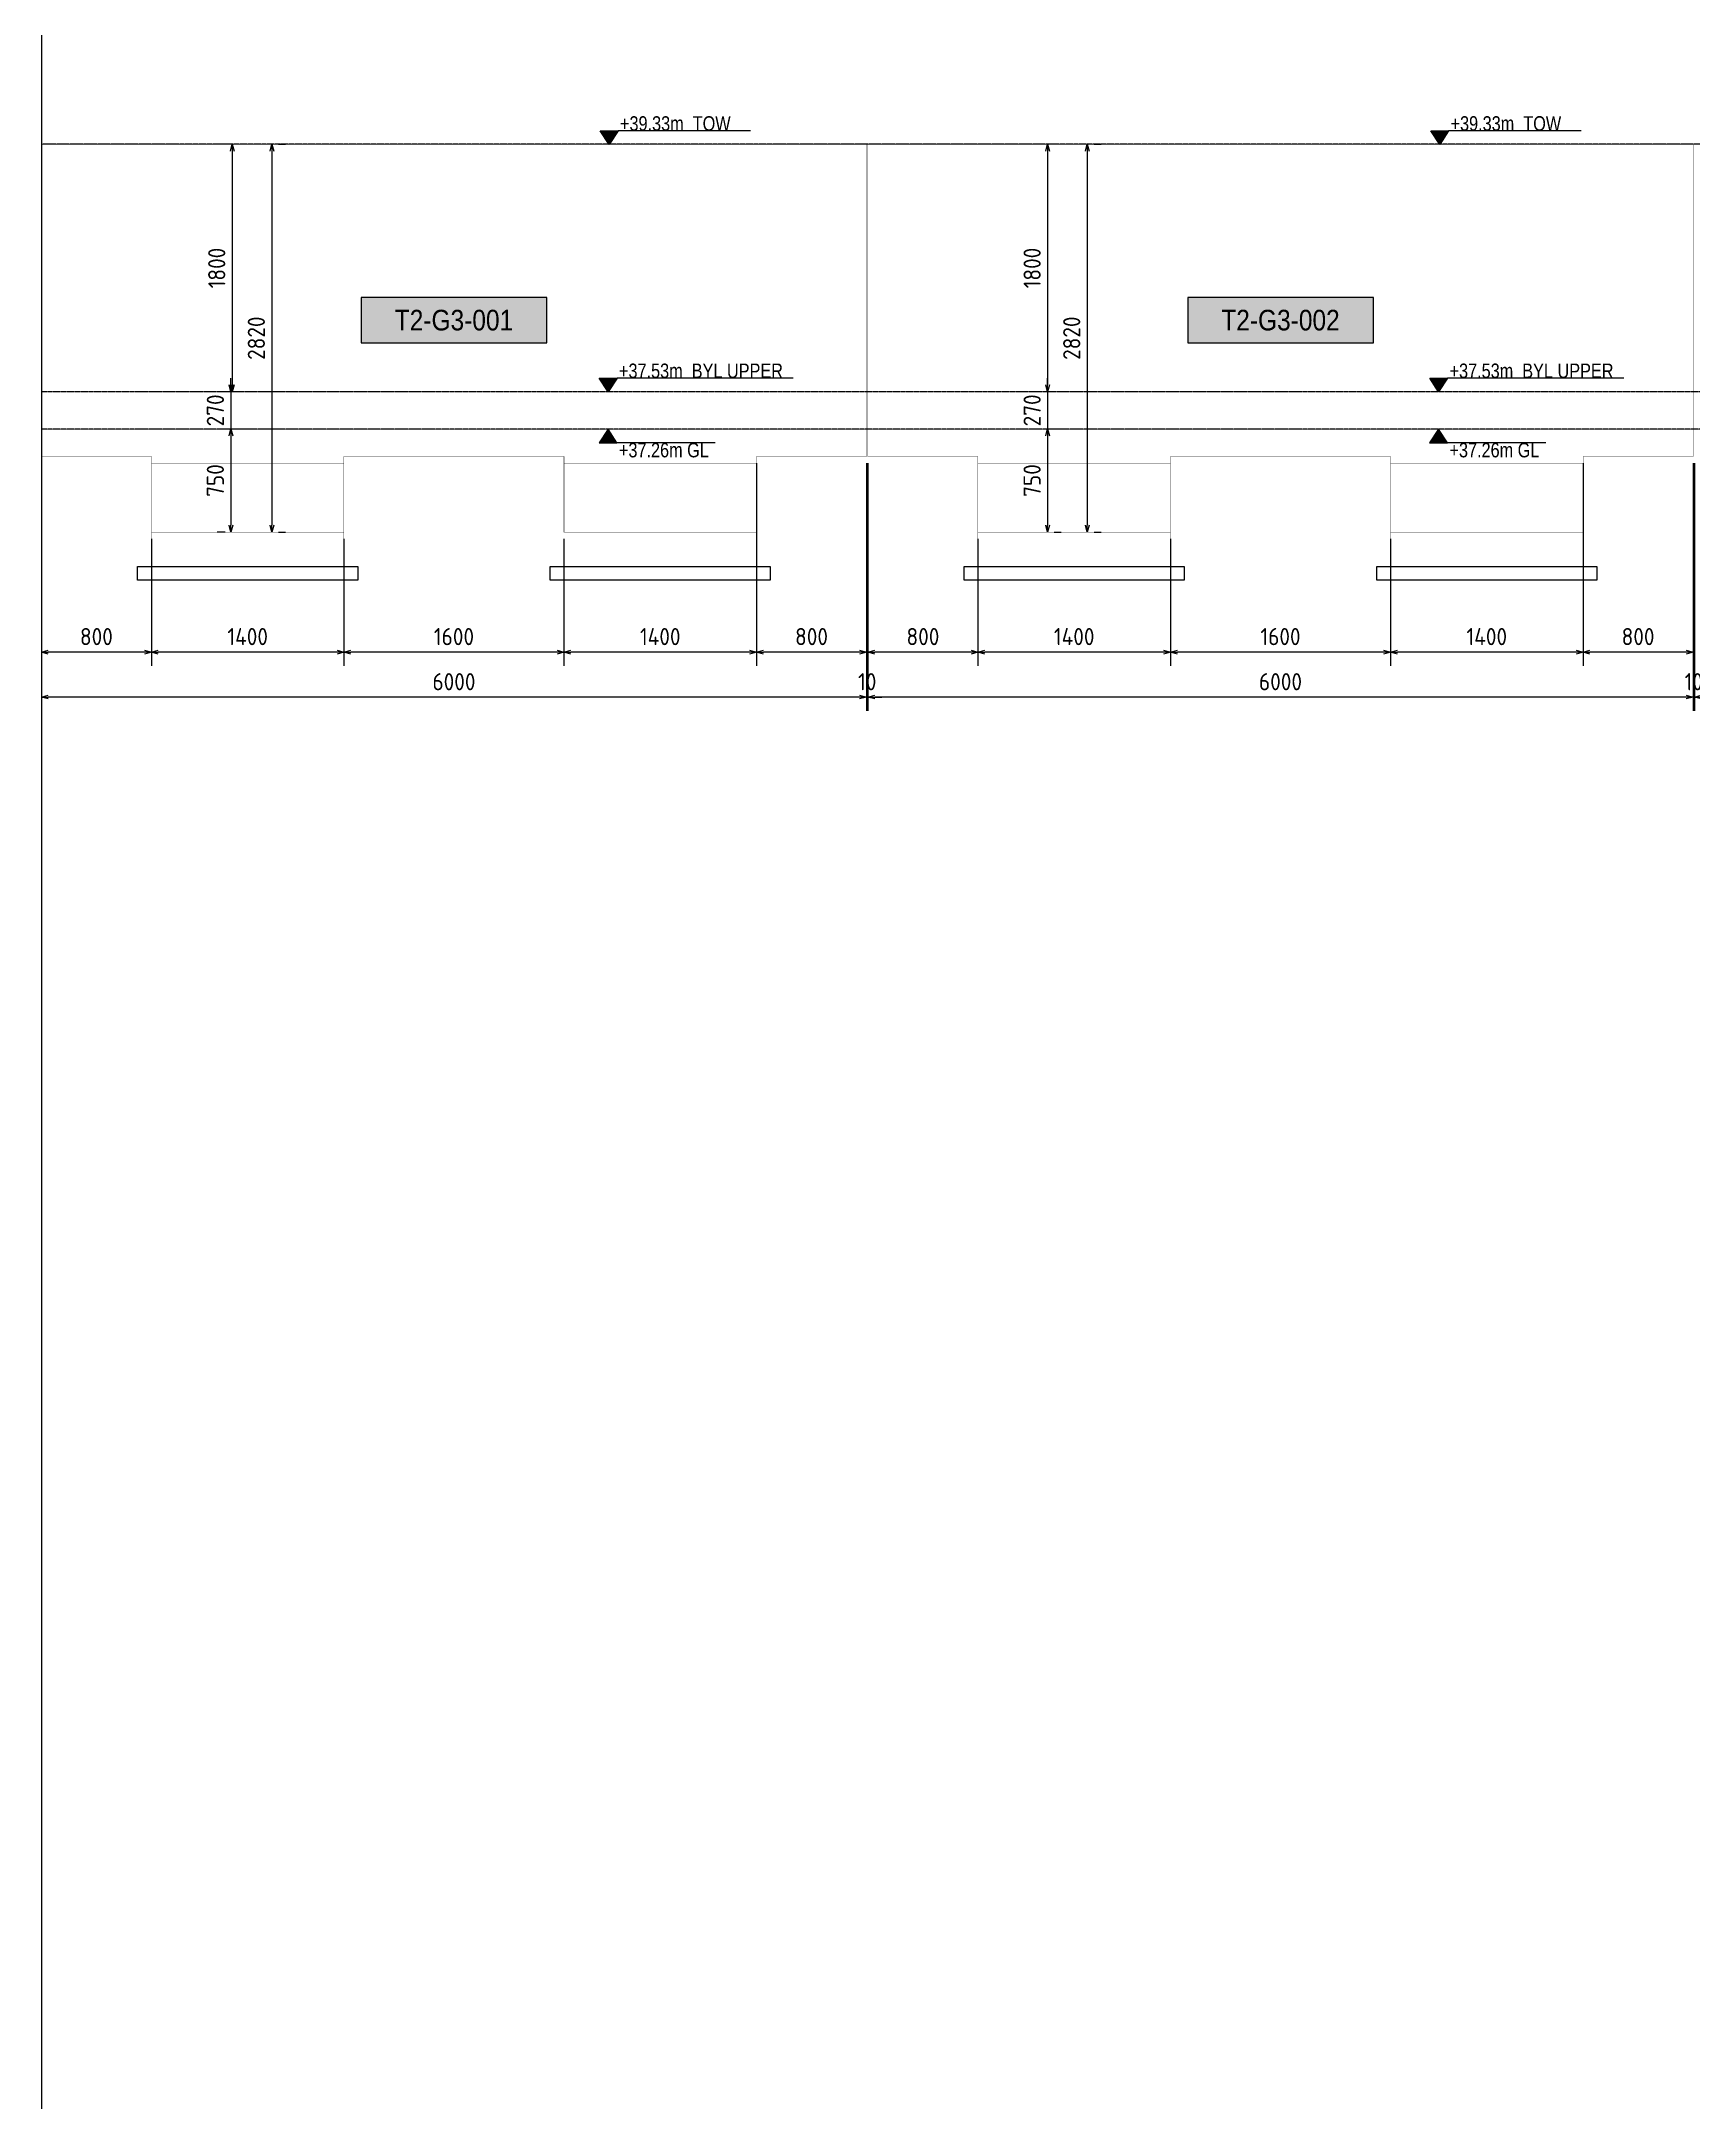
# Model space of a CAD drawing. Header units: centimetres. Extents: x -6122352 to 7132207, y -1694241 to 1947892.
# Drawn here: x 3559925 to 3571941, y 803293 to 818283 of the extents above; entities that cross this region are included whole.
import ezdxf
from ezdxf.enums import TextEntityAlignment as Align

# ---------------------------------------------------------------- set-up
doc = ezdxf.new("R2010")
doc.units = ezdxf.units.CM
doc.header["$MEASUREMENT"] = 0
doc.header["$PDMODE"] = 66
doc.header["$PDSIZE"] = 100
doc.linetypes.add('DASHED2', pattern=[0.375, 0.25, -0.125])
doc.linetypes.add('HIDDEN', pattern=[0.375, 0.25, -0.125])
for name, color, linetype in [('@MI-TYPE-01', 30, 'Continuous'), ('@MI-TYPE-02', 6, 'Continuous'), ('JML-Dimension', 1, 'Continuous'), ('PANEL-TAGS', 7, 'Continuous'), ('SECTION', 130, 'Continuous')]:
    doc.layers.add(name, color=color, linetype=linetype)
doc.styles.add('PANELTAG_STYLE', font='arial.ttf')
doc.styles.add('Schueco-BEMSTIL', font='isocpeur.ttf', dxfattribs={"width": 0.9})
doc.styles.add('txt-Pisa-std', font='arial.ttf', dxfattribs={"width": 0.8})
doc.dimstyles.new('MI- JWC-TXT-2.5 MM', dxfattribs={"dimscale": 1.5, "dimtxt": 2.5, "dimasz": 1, "dimexe": 2, "dimexo": 1, "dimgap": 1, "dimtad": 1, "dimdec": 0, "dimdsep": 46, "dimtxsty": 'Schueco-BEMSTIL', "dimblk": 'OPEN30', "dimcen": 0, "dimdle": 2, "dimclrd": 140, "dimclre": 8, "dimclrt": 40, "dimadec": 0, "dimazin": 2, "dimtfac": 1, "dimtdec": 0, "dimtix": 1, "dimtmove": 2, "dimatfit": 3, "dimldrblk": 'OPEN', "dimfxl": 2, "dimlwd": -1, "dimlwe": -1, "dimarcsym": 0})

# ---------------------------------------------------------------- blocks, each defined once
blk = doc.blocks.new('_Open30')
at = {"color": 0, "linetype": 'ByBlock', "lineweight": -2}
for p, q in [((-1, 0.27), (0, 0)), ((0, 0), (-1, -0.27)), ((0, 0), (-1, 0))]:
    blk.add_line(p, q, dxfattribs=at)
blk = doc.blocks.new('*D2478')
at = {"layer": '@MI-TYPE-01', "color": 8, "transparency": 16777216}
for p, q in [((3571136, 815214), (3571136, 813741)), ((3571936, 815214), (3571936, 813741))]:
    blk.add_line(p, q, dxfattribs=at)
at = {"layer": '@MI-TYPE-01', "color": 140, "transparency": 16777216}
blk.add_line((3571886, 813841), (3571186, 813841), dxfattribs=at)
at = {"layer": 'Defpoints', "color": 0, "transparency": 16777216}
for p in [(3571136, 815264), (3571936, 815264), (3571136, 813841)]:
    blk.add_point(p, dxfattribs=at)
at = {"layer": '@MI-TYPE-01', "color": 140, "transparency": 16777216, "xscale": 50, "yscale": 50, "zscale": 50, "rotation": 180}
blk.add_blockref('_Open30', (3571136, 813841), dxfattribs=at)
at = {"layer": '@MI-TYPE-01', "color": 140, "transparency": 16777216, "xscale": 50, "yscale": 50, "zscale": 50}
blk.add_blockref('_Open30', (3571936, 813841), dxfattribs=at)
at = {"layer": '@MI-TYPE-01', "color": 40, "transparency": 16777216, "insert": (3571536, 813954), "char_height": 125, "attachment_point": 5, "style": 'Schueco-BEMSTIL'}
blk.add_mtext('800', dxfattribs=at)
blk = doc.blocks.new('_Open')
at = {"color": 0, "linetype": 'ByBlock', "lineweight": -2}
for p, q in [((-1, 0.2), (0, 0)), ((-1, -0.2), (0, 0)), ((0, 0), (-1, 0))]:
    blk.add_line(p, q, dxfattribs=at)
blk = doc.blocks.new('*D2479')
at = {"layer": '@MI-TYPE-01', "color": 8, "transparency": 16777216}
for p, q in [((3571136, 815214), (3571136, 813741)), ((3569736, 814664), (3569736, 813741))]:
    blk.add_line(p, q, dxfattribs=at)
at = {"layer": '@MI-TYPE-01', "color": 140, "transparency": 16777216}
blk.add_line((3571086, 813841), (3569786, 813841), dxfattribs=at)
at = {"layer": 'Defpoints', "color": 0, "transparency": 16777216}
for p in [(3571136, 815264), (3569736, 814714), (3569736, 813841)]:
    blk.add_point(p, dxfattribs=at)
at = {"layer": '@MI-TYPE-01', "color": 140, "transparency": 16777216, "xscale": 50, "yscale": 50, "zscale": 50, "rotation": 180}
blk.add_blockref('_Open30', (3569736, 813841), dxfattribs=at)
at = {"layer": '@MI-TYPE-01', "color": 140, "transparency": 16777216, "xscale": 50, "yscale": 50, "zscale": 50}
blk.add_blockref('_Open30', (3571136, 813841), dxfattribs=at)
at = {"layer": '@MI-TYPE-01', "color": 40, "transparency": 16777216, "insert": (3570436, 813954), "char_height": 125, "attachment_point": 5, "style": 'Schueco-BEMSTIL'}
blk.add_mtext('1400', dxfattribs=at)
blk = doc.blocks.new('*D2480')
at = {"layer": '@MI-TYPE-01', "color": 8, "transparency": 16777216}
for p, q in [((3568136, 814664), (3568136, 813741)), ((3569736, 814664), (3569736, 813741))]:
    blk.add_line(p, q, dxfattribs=at)
at = {"layer": '@MI-TYPE-01', "color": 140, "transparency": 16777216}
blk.add_line((3569686, 813841), (3568186, 813841), dxfattribs=at)
at = {"layer": 'Defpoints', "color": 0, "transparency": 16777216}
for p in [(3568136, 814714), (3569736, 814714), (3568136, 813841)]:
    blk.add_point(p, dxfattribs=at)
at = {"layer": '@MI-TYPE-01', "color": 140, "transparency": 16777216, "xscale": 50, "yscale": 50, "zscale": 50, "rotation": 180}
blk.add_blockref('_Open30', (3568136, 813841), dxfattribs=at)
at = {"layer": '@MI-TYPE-01', "color": 140, "transparency": 16777216, "xscale": 50, "yscale": 50, "zscale": 50}
blk.add_blockref('_Open30', (3569736, 813841), dxfattribs=at)
at = {"layer": '@MI-TYPE-01', "color": 40, "transparency": 16777216, "insert": (3568936, 813954), "char_height": 125, "attachment_point": 5, "style": 'Schueco-BEMSTIL'}
blk.add_mtext('1600', dxfattribs=at)
blk = doc.blocks.new('*D2481')
at = {"layer": '@MI-TYPE-01', "color": 8, "transparency": 16777216}
for p, q in [((3566736, 814664), (3566736, 813741)), ((3568136, 814664), (3568136, 813741))]:
    blk.add_line(p, q, dxfattribs=at)
at = {"layer": '@MI-TYPE-01', "color": 140, "transparency": 16777216}
blk.add_line((3568086, 813841), (3566786, 813841), dxfattribs=at)
at = {"layer": 'Defpoints', "color": 0, "transparency": 16777216}
for p in [(3566736, 814714), (3568136, 814714), (3566736, 813841)]:
    blk.add_point(p, dxfattribs=at)
at = {"layer": '@MI-TYPE-01', "color": 140, "transparency": 16777216, "xscale": 50, "yscale": 50, "zscale": 50, "rotation": 180}
blk.add_blockref('_Open30', (3566736, 813841), dxfattribs=at)
at = {"layer": '@MI-TYPE-01', "color": 140, "transparency": 16777216, "xscale": 50, "yscale": 50, "zscale": 50}
blk.add_blockref('_Open30', (3568136, 813841), dxfattribs=at)
at = {"layer": '@MI-TYPE-01', "color": 40, "transparency": 16777216, "insert": (3567436, 813954), "char_height": 125, "attachment_point": 5, "style": 'Schueco-BEMSTIL'}
blk.add_mtext('1400', dxfattribs=at)
blk = doc.blocks.new('*D2482')
at = {"layer": '@MI-TYPE-01', "color": 8, "transparency": 16777216}
for p, q in [((3565936, 815214), (3565936, 813741)), ((3566736, 814664), (3566736, 813741))]:
    blk.add_line(p, q, dxfattribs=at)
at = {"layer": '@MI-TYPE-01', "color": 140, "transparency": 16777216}
blk.add_line((3566686, 813841), (3565986, 813841), dxfattribs=at)
at = {"layer": 'Defpoints', "color": 0, "transparency": 16777216}
for p in [(3565936, 815264), (3566736, 814714), (3565936, 813841)]:
    blk.add_point(p, dxfattribs=at)
at = {"layer": '@MI-TYPE-01', "color": 140, "transparency": 16777216, "xscale": 50, "yscale": 50, "zscale": 50, "rotation": 180}
blk.add_blockref('_Open30', (3565936, 813841), dxfattribs=at)
at = {"layer": '@MI-TYPE-01', "color": 140, "transparency": 16777216, "xscale": 50, "yscale": 50, "zscale": 50}
blk.add_blockref('_Open30', (3566736, 813841), dxfattribs=at)
at = {"layer": '@MI-TYPE-01', "color": 40, "transparency": 16777216, "insert": (3566336, 813954), "char_height": 125, "attachment_point": 5, "style": 'Schueco-BEMSTIL'}
blk.add_mtext('800', dxfattribs=at)
blk = doc.blocks.new('*D2483')
at = {"layer": '@MI-TYPE-01', "color": 8, "transparency": 16777216}
for p, q in [((3565936, 815214), (3565936, 813414)), ((3571936, 815214), (3571936, 813414))]:
    blk.add_line(p, q, dxfattribs=at)
at = {"layer": '@MI-TYPE-01', "color": 140, "transparency": 16777216}
blk.add_line((3571886, 813514), (3565986, 813514), dxfattribs=at)
at = {"layer": 'Defpoints', "color": 0, "transparency": 16777216}
for p in [(3565936, 815264), (3571936, 815264), (3565936, 813514)]:
    blk.add_point(p, dxfattribs=at)
at = {"layer": '@MI-TYPE-01', "color": 140, "transparency": 16777216, "xscale": 50, "yscale": 50, "zscale": 50, "rotation": 180}
blk.add_blockref('_Open30', (3565936, 813514), dxfattribs=at)
at = {"layer": '@MI-TYPE-01', "color": 140, "transparency": 16777216, "xscale": 50, "yscale": 50, "zscale": 50}
blk.add_blockref('_Open30', (3571936, 813514), dxfattribs=at)
at = {"layer": '@MI-TYPE-01', "color": 40, "transparency": 16777216, "insert": (3568936, 813626), "char_height": 125, "attachment_point": 5, "style": 'Schueco-BEMSTIL'}
blk.add_mtext('6000', dxfattribs=at)
blk = doc.blocks.new('*D2484')
at = {"layer": '@MI-TYPE-01', "color": 8, "transparency": 16777216}
for p, q in [((3565126, 815214), (3565126, 813741)), ((3565926, 815214), (3565926, 813741))]:
    blk.add_line(p, q, dxfattribs=at)
at = {"layer": '@MI-TYPE-01', "color": 140, "transparency": 16777216}
blk.add_line((3565876, 813841), (3565176, 813841), dxfattribs=at)
at = {"layer": 'Defpoints', "color": 0, "transparency": 16777216}
for p in [(3565126, 815264), (3565926, 815264), (3565126, 813841)]:
    blk.add_point(p, dxfattribs=at)
at = {"layer": '@MI-TYPE-01', "color": 140, "transparency": 16777216, "xscale": 50, "yscale": 50, "zscale": 50, "rotation": 180}
blk.add_blockref('_Open30', (3565126, 813841), dxfattribs=at)
at = {"layer": '@MI-TYPE-01', "color": 140, "transparency": 16777216, "xscale": 50, "yscale": 50, "zscale": 50}
blk.add_blockref('_Open30', (3565926, 813841), dxfattribs=at)
at = {"layer": '@MI-TYPE-01', "color": 40, "transparency": 16777216, "insert": (3565526, 813954), "char_height": 125, "attachment_point": 5, "style": 'Schueco-BEMSTIL'}
blk.add_mtext('800', dxfattribs=at)
blk = doc.blocks.new('*D2485')
at = {"layer": '@MI-TYPE-01', "color": 8, "transparency": 16777216}
for p, q in [((3565126, 815214), (3565126, 813741)), ((3563726, 814664), (3563726, 813741))]:
    blk.add_line(p, q, dxfattribs=at)
at = {"layer": '@MI-TYPE-01', "color": 140, "transparency": 16777216}
blk.add_line((3565076, 813841), (3563776, 813841), dxfattribs=at)
at = {"layer": 'Defpoints', "color": 0, "transparency": 16777216}
for p in [(3565126, 815264), (3563726, 814714), (3563726, 813841)]:
    blk.add_point(p, dxfattribs=at)
at = {"layer": '@MI-TYPE-01', "color": 140, "transparency": 16777216, "xscale": 50, "yscale": 50, "zscale": 50, "rotation": 180}
blk.add_blockref('_Open30', (3563726, 813841), dxfattribs=at)
at = {"layer": '@MI-TYPE-01', "color": 140, "transparency": 16777216, "xscale": 50, "yscale": 50, "zscale": 50}
blk.add_blockref('_Open30', (3565126, 813841), dxfattribs=at)
at = {"layer": '@MI-TYPE-01', "color": 40, "transparency": 16777216, "insert": (3564426, 813954), "char_height": 125, "attachment_point": 5, "style": 'Schueco-BEMSTIL'}
blk.add_mtext('1400', dxfattribs=at)
blk = doc.blocks.new('*D2486')
at = {"layer": '@MI-TYPE-01', "color": 8, "transparency": 16777216}
for p, q in [((3562126, 814664), (3562126, 813741)), ((3563726, 814664), (3563726, 813741))]:
    blk.add_line(p, q, dxfattribs=at)
at = {"layer": '@MI-TYPE-01', "color": 140, "transparency": 16777216}
blk.add_line((3563676, 813841), (3562176, 813841), dxfattribs=at)
at = {"layer": 'Defpoints', "color": 0, "transparency": 16777216}
for p in [(3562126, 814714), (3563726, 814714), (3562126, 813841)]:
    blk.add_point(p, dxfattribs=at)
at = {"layer": '@MI-TYPE-01', "color": 140, "transparency": 16777216, "xscale": 50, "yscale": 50, "zscale": 50, "rotation": 180}
blk.add_blockref('_Open30', (3562126, 813841), dxfattribs=at)
at = {"layer": '@MI-TYPE-01', "color": 140, "transparency": 16777216, "xscale": 50, "yscale": 50, "zscale": 50}
blk.add_blockref('_Open30', (3563726, 813841), dxfattribs=at)
at = {"layer": '@MI-TYPE-01', "color": 40, "transparency": 16777216, "insert": (3562926, 813954), "char_height": 125, "attachment_point": 5, "style": 'Schueco-BEMSTIL'}
blk.add_mtext('1600', dxfattribs=at)
blk = doc.blocks.new('*D2487')
at = {"layer": '@MI-TYPE-01', "color": 8, "transparency": 16777216}
for p, q in [((3560726, 814664), (3560726, 813741)), ((3562126, 814664), (3562126, 813741))]:
    blk.add_line(p, q, dxfattribs=at)
at = {"layer": '@MI-TYPE-01', "color": 140, "transparency": 16777216}
blk.add_line((3562076, 813841), (3560776, 813841), dxfattribs=at)
at = {"layer": 'Defpoints', "color": 0, "transparency": 16777216}
for p in [(3560726, 814714), (3562126, 814714), (3560726, 813841)]:
    blk.add_point(p, dxfattribs=at)
at = {"layer": '@MI-TYPE-01', "color": 140, "transparency": 16777216, "xscale": 50, "yscale": 50, "zscale": 50, "rotation": 180}
blk.add_blockref('_Open30', (3560726, 813841), dxfattribs=at)
at = {"layer": '@MI-TYPE-01', "color": 140, "transparency": 16777216, "xscale": 50, "yscale": 50, "zscale": 50}
blk.add_blockref('_Open30', (3562126, 813841), dxfattribs=at)
at = {"layer": '@MI-TYPE-01', "color": 40, "transparency": 16777216, "insert": (3561426, 813954), "char_height": 125, "attachment_point": 5, "style": 'Schueco-BEMSTIL'}
blk.add_mtext('1400', dxfattribs=at)
blk = doc.blocks.new('*D2488')
at = {"layer": '@MI-TYPE-01', "color": 8, "transparency": 16777216}
for p, q in [((3559926, 815214), (3559926, 813741)), ((3560726, 814664), (3560726, 813741))]:
    blk.add_line(p, q, dxfattribs=at)
at = {"layer": '@MI-TYPE-01', "color": 140, "transparency": 16777216}
blk.add_line((3560676, 813841), (3559976, 813841), dxfattribs=at)
at = {"layer": 'Defpoints', "color": 0, "transparency": 16777216}
for p in [(3559926, 815264), (3560726, 814714), (3559926, 813841)]:
    blk.add_point(p, dxfattribs=at)
at = {"layer": '@MI-TYPE-01', "color": 140, "transparency": 16777216, "xscale": 50, "yscale": 50, "zscale": 50, "rotation": 180}
blk.add_blockref('_Open30', (3559926, 813841), dxfattribs=at)
at = {"layer": '@MI-TYPE-01', "color": 140, "transparency": 16777216, "xscale": 50, "yscale": 50, "zscale": 50}
blk.add_blockref('_Open30', (3560726, 813841), dxfattribs=at)
at = {"layer": '@MI-TYPE-01', "color": 40, "transparency": 16777216, "insert": (3560326, 813954), "char_height": 125, "attachment_point": 5, "style": 'Schueco-BEMSTIL'}
blk.add_mtext('800', dxfattribs=at)
blk = doc.blocks.new('*D2489')
at = {"layer": '@MI-TYPE-01', "color": 8, "transparency": 16777216}
for p, q in [((3559926, 815214), (3559926, 813414)), ((3565926, 815214), (3565926, 813414))]:
    blk.add_line(p, q, dxfattribs=at)
at = {"layer": '@MI-TYPE-01', "color": 140, "transparency": 16777216}
blk.add_line((3565876, 813514), (3559976, 813514), dxfattribs=at)
at = {"layer": 'Defpoints', "color": 0, "transparency": 16777216}
for p in [(3559926, 815264), (3565926, 815264), (3559926, 813514)]:
    blk.add_point(p, dxfattribs=at)
at = {"layer": '@MI-TYPE-01', "color": 140, "transparency": 16777216, "xscale": 50, "yscale": 50, "zscale": 50, "rotation": 180}
blk.add_blockref('_Open30', (3559926, 813514), dxfattribs=at)
at = {"layer": '@MI-TYPE-01', "color": 140, "transparency": 16777216, "xscale": 50, "yscale": 50, "zscale": 50}
blk.add_blockref('_Open30', (3565926, 813514), dxfattribs=at)
at = {"layer": '@MI-TYPE-01', "color": 40, "transparency": 16777216, "insert": (3562926, 813626), "char_height": 125, "attachment_point": 5, "style": 'Schueco-BEMSTIL'}
blk.add_mtext('6000', dxfattribs=at)
blk = doc.blocks.new('*D2491')
at = {"layer": '@MI-TYPE-01', "color": 8, "transparency": 16777216}
for p, q in [((3571936, 815214), (3571936, 813414)), ((3571946, 815214), (3571946, 813414))]:
    blk.add_line(p, q, dxfattribs=at)
at = {"layer": '@MI-TYPE-01', "color": 140, "transparency": 16777216}
for p, q in [((3571886, 813514), (3571836, 813514)), ((3571946, 813514), (3571936, 813514)), ((3571996, 813514), (3572046, 813514))]:
    blk.add_line(p, q, dxfattribs=at)
at = {"layer": 'Defpoints', "color": 0, "transparency": 16777216}
for p in [(3571936, 815264), (3571946, 815264), (3571936, 813514)]:
    blk.add_point(p, dxfattribs=at)
at = {"layer": '@MI-TYPE-01', "color": 140, "transparency": 16777216, "xscale": 50, "yscale": 50, "zscale": 50}
blk.add_blockref('_Open30', (3571936, 813514), dxfattribs=at)
at = {"layer": '@MI-TYPE-01', "color": 140, "transparency": 16777216, "xscale": 50, "yscale": 50, "zscale": 50, "rotation": 180}
blk.add_blockref('_Open30', (3571946, 813514), dxfattribs=at)
at = {"layer": '@MI-TYPE-01', "color": 40, "transparency": 16777216, "insert": (3571941, 813626), "char_height": 125, "attachment_point": 5, "style": 'Schueco-BEMSTIL'}
blk.add_mtext('10', dxfattribs=at)
blk = doc.blocks.new('*D2492')
at = {"layer": '@MI-TYPE-01', "color": 8, "transparency": 16777216}
for p, q in [((3565926, 815214), (3565926, 813414)), ((3565936, 815214), (3565936, 813414))]:
    blk.add_line(p, q, dxfattribs=at)
at = {"layer": '@MI-TYPE-01', "color": 140, "transparency": 16777216}
for p, q in [((3565876, 813514), (3565826, 813514)), ((3565936, 813514), (3565926, 813514)), ((3565986, 813514), (3566036, 813514))]:
    blk.add_line(p, q, dxfattribs=at)
at = {"layer": 'Defpoints', "color": 0, "transparency": 16777216}
for p in [(3565926, 815264), (3565936, 815264), (3565926, 813514)]:
    blk.add_point(p, dxfattribs=at)
at = {"layer": '@MI-TYPE-01', "color": 140, "transparency": 16777216, "xscale": 50, "yscale": 50, "zscale": 50}
blk.add_blockref('_Open30', (3565926, 813514), dxfattribs=at)
at = {"layer": '@MI-TYPE-01', "color": 140, "transparency": 16777216, "xscale": 50, "yscale": 50, "zscale": 50, "rotation": 180}
blk.add_blockref('_Open30', (3565936, 813514), dxfattribs=at)
at = {"layer": '@MI-TYPE-01', "color": 40, "transparency": 16777216, "insert": (3565931, 813626), "char_height": 125, "attachment_point": 5, "style": 'Schueco-BEMSTIL'}
blk.add_mtext('10', dxfattribs=at)
blk = doc.blocks.new('T2-ELE FT')
at = {"color": 12, "linetype": 'HIDDEN', "ltscale": 5, "const_width": 2}
blk.add_lwpolyline([(30306558, 1676366), (30306558, 1676866), (30307958, 1676866), (30307958, 1676366)], dxfattribs=at)
at = {"color": 12, "ltscale": 20, "const_width": 2}
blk.add_lwpolyline([(30306558, 1676366), (30307958, 1676366), (30307958, 1676116), (30306558, 1676116)], close=True, dxfattribs=at)
at = {"color": 8, "ltscale": 20}
blk.add_lwpolyline([(30306458, 1676116), (30308058, 1676116), (30308058, 1676016), (30306458, 1676016)], close=True, dxfattribs=at)
blk = doc.blocks.new('*D2493')
at = {"layer": '@MI-TYPE-01', "color": 8, "transparency": 16777216}
for p, q in [((3561276, 817534), (3561214, 817534)), ((3561276, 815734), (3561214, 815734))]:
    blk.add_line(p, q, dxfattribs=at)
at = {"layer": '@MI-TYPE-01', "color": 140, "transparency": 16777216}
blk.add_line((3561314, 817484), (3561314, 815784), dxfattribs=at)
at = {"layer": 'Defpoints', "color": 0, "transparency": 16777216}
for p in [(3561326, 817534), (3561314, 815734), (3561326, 815734)]:
    blk.add_point(p, dxfattribs=at)
at = {"layer": '@MI-TYPE-01', "color": 140, "transparency": 16777216, "xscale": 50, "yscale": 50, "zscale": 50}
for p, rotation in [((3561314, 817534), 90), ((3561314, 815734), 270)]:
    blk.add_blockref('_Open30', p, dxfattribs=dict(at, rotation=rotation))
at = {"layer": '@MI-TYPE-01', "color": 40, "transparency": 16777216, "insert": (3561201, 816634), "char_height": 125, "attachment_point": 5, "rotation": 90, "style": 'Schueco-BEMSTIL'}
blk.add_mtext('1800', dxfattribs=at)
blk = doc.blocks.new('*D2494')
at = {"layer": '@MI-TYPE-01', "color": 140, "transparency": 16777216}
for p, q in [((3561304, 815784), (3561304, 815834)), ((3561304, 815734), (3561304, 815464)), ((3561304, 815414), (3561304, 815364))]:
    blk.add_line(p, q, dxfattribs=at)
at = {"layer": '@MI-TYPE-01', "color": 8, "transparency": 16777216}
for p, q in [((3561266, 815734), (3561204, 815734)), ((3561354, 815464), (3561404, 815464))]:
    blk.add_line(p, q, dxfattribs=at)
at = {"layer": 'Defpoints', "color": 0, "transparency": 16777216}
for p in [(3561316, 815734), (3561304, 815464), (3561304, 815464)]:
    blk.add_point(p, dxfattribs=at)
at = {"layer": '@MI-TYPE-01', "color": 140, "transparency": 16777216, "xscale": 50, "yscale": 50, "zscale": 50}
for p, rotation in [((3561304, 815734), 270), ((3561304, 815464), 90)]:
    blk.add_blockref('_Open30', p, dxfattribs=dict(at, rotation=rotation))
at = {"layer": '@MI-TYPE-01', "color": 40, "transparency": 16777216, "insert": (3561191, 815599), "char_height": 125, "attachment_point": 5, "rotation": 90, "style": 'Schueco-BEMSTIL'}
blk.add_mtext('270', dxfattribs=at)
blk = doc.blocks.new('*D2495')
at = {"layer": '@MI-TYPE-01', "color": 140, "transparency": 16777216}
blk.add_line((3561304, 815414), (3561304, 814764), dxfattribs=at)
at = {"layer": '@MI-TYPE-01', "color": 8, "transparency": 16777216}
for p, q in [((3561354, 815464), (3561404, 815464)), ((3561263, 814714), (3561204, 814714))]:
    blk.add_line(p, q, dxfattribs=at)
at = {"layer": 'Defpoints', "color": 0, "transparency": 16777216}
for p in [(3561304, 815464), (3561304, 814714), (3561313, 814714)]:
    blk.add_point(p, dxfattribs=at)
at = {"layer": '@MI-TYPE-01', "color": 140, "transparency": 16777216, "xscale": 50, "yscale": 50, "zscale": 50}
for p, rotation in [((3561304, 815464), 90), ((3561304, 814714), 270)]:
    blk.add_blockref('_Open30', p, dxfattribs=dict(at, rotation=rotation))
at = {"layer": '@MI-TYPE-01', "color": 40, "transparency": 16777216, "insert": (3561191, 815089), "char_height": 125, "attachment_point": 5, "rotation": 90, "style": 'Schueco-BEMSTIL'}
blk.add_mtext('750', dxfattribs=at)
blk = doc.blocks.new('*D2496')
at = {"layer": '@MI-TYPE-01', "color": 140, "transparency": 16777216}
blk.add_line((3561602, 817484), (3561602, 814764), dxfattribs=at)
at = {"layer": '@MI-TYPE-01', "color": 8, "transparency": 16777216}
for p, q in [((3561651, 817534), (3561702, 817534)), ((3561651, 814714), (3561702, 814714))]:
    blk.add_line(p, q, dxfattribs=at)
at = {"layer": 'Defpoints', "color": 0, "transparency": 16777216}
for p in [(3561601, 817534), (3561601, 814714), (3561602, 814714)]:
    blk.add_point(p, dxfattribs=at)
at = {"layer": '@MI-TYPE-01', "color": 140, "transparency": 16777216, "xscale": 50, "yscale": 50, "zscale": 50}
for p, rotation in [((3561602, 817534), 90), ((3561602, 814714), 270)]:
    blk.add_blockref('_Open30', p, dxfattribs=dict(at, rotation=rotation))
at = {"layer": '@MI-TYPE-01', "color": 40, "transparency": 16777216, "insert": (3561489, 816124), "char_height": 125, "attachment_point": 5, "rotation": 90, "style": 'Schueco-BEMSTIL'}
blk.add_mtext('2820', dxfattribs=at)
blk = doc.blocks.new('*D2500')
at = {"layer": '@MI-TYPE-01', "color": 8, "transparency": 16777216}
for p, q in [((3567204, 817534), (3567142, 817534)), ((3567204, 815734), (3567142, 815734))]:
    blk.add_line(p, q, dxfattribs=at)
at = {"layer": '@MI-TYPE-01', "color": 140, "transparency": 16777216}
blk.add_line((3567242, 817484), (3567242, 815784), dxfattribs=at)
at = {"layer": 'Defpoints', "color": 0, "transparency": 16777216}
for p in [(3567254, 817534), (3567242, 815734), (3567254, 815734)]:
    blk.add_point(p, dxfattribs=at)
at = {"layer": '@MI-TYPE-01', "color": 140, "transparency": 16777216, "xscale": 50, "yscale": 50, "zscale": 50}
for p, rotation in [((3567242, 817534), 90), ((3567242, 815734), 270)]:
    blk.add_blockref('_Open30', p, dxfattribs=dict(at, rotation=rotation))
at = {"layer": '@MI-TYPE-01', "color": 40, "transparency": 16777216, "insert": (3567130, 816634), "char_height": 125, "attachment_point": 5, "rotation": 90, "style": 'Schueco-BEMSTIL'}
blk.add_mtext('1800', dxfattribs=at)
blk = doc.blocks.new('*D2497')
at = {"layer": '@MI-TYPE-01', "color": 140, "transparency": 16777216}
for p, q in [((3567242, 815784), (3567242, 815834)), ((3567242, 815734), (3567242, 815464)), ((3567242, 815414), (3567242, 815364))]:
    blk.add_line(p, q, dxfattribs=at)
at = {"layer": '@MI-TYPE-01', "color": 8, "transparency": 16777216}
for p, q in [((3567204, 815734), (3567142, 815734)), ((3567292, 815464), (3567342, 815464))]:
    blk.add_line(p, q, dxfattribs=at)
at = {"layer": 'Defpoints', "color": 0, "transparency": 16777216}
for p in [(3567254, 815734), (3567242, 815464), (3567242, 815464)]:
    blk.add_point(p, dxfattribs=at)
at = {"layer": '@MI-TYPE-01', "color": 140, "transparency": 16777216, "xscale": 50, "yscale": 50, "zscale": 50}
for p, rotation in [((3567242, 815734), 270), ((3567242, 815464), 90)]:
    blk.add_blockref('_Open30', p, dxfattribs=dict(at, rotation=rotation))
at = {"layer": '@MI-TYPE-01', "color": 40, "transparency": 16777216, "insert": (3567130, 815599), "char_height": 125, "attachment_point": 5, "rotation": 90, "style": 'Schueco-BEMSTIL'}
blk.add_mtext('270', dxfattribs=at)
blk = doc.blocks.new('*D2498')
at = {"layer": '@MI-TYPE-01', "color": 140, "transparency": 16777216}
blk.add_line((3567242, 815414), (3567242, 814764), dxfattribs=at)
at = {"layer": '@MI-TYPE-01', "color": 8, "transparency": 16777216}
for p, q in [((3567292, 815464), (3567342, 815464)), ((3567291, 814714), (3567342, 814714))]:
    blk.add_line(p, q, dxfattribs=at)
at = {"layer": 'Defpoints', "color": 0, "transparency": 16777216}
for p in [(3567242, 815464), (3567241, 814714), (3567242, 814714)]:
    blk.add_point(p, dxfattribs=at)
at = {"layer": '@MI-TYPE-01', "color": 140, "transparency": 16777216, "xscale": 50, "yscale": 50, "zscale": 50}
for p, rotation in [((3567242, 815464), 90), ((3567242, 814714), 270)]:
    blk.add_blockref('_Open30', p, dxfattribs=dict(at, rotation=rotation))
at = {"layer": '@MI-TYPE-01', "color": 40, "transparency": 16777216, "insert": (3567130, 815089), "char_height": 125, "attachment_point": 5, "rotation": 90, "style": 'Schueco-BEMSTIL'}
blk.add_mtext('750', dxfattribs=at)
blk = doc.blocks.new('*D2499')
at = {"layer": '@MI-TYPE-01', "color": 140, "transparency": 16777216}
blk.add_line((3567531, 817484), (3567531, 814764), dxfattribs=at)
at = {"layer": '@MI-TYPE-01', "color": 8, "transparency": 16777216}
for p, q in [((3567580, 817534), (3567631, 817534)), ((3567580, 814714), (3567631, 814714))]:
    blk.add_line(p, q, dxfattribs=at)
at = {"layer": 'Defpoints', "color": 0, "transparency": 16777216}
for p in [(3567530, 817534), (3567530, 814714), (3567531, 814714)]:
    blk.add_point(p, dxfattribs=at)
at = {"layer": '@MI-TYPE-01', "color": 140, "transparency": 16777216, "xscale": 50, "yscale": 50, "zscale": 50}
for p, rotation in [((3567531, 817534), 90), ((3567531, 814714), 270)]:
    blk.add_blockref('_Open30', p, dxfattribs=dict(at, rotation=rotation))
at = {"layer": '@MI-TYPE-01', "color": 40, "transparency": 16777216, "insert": (3567418, 816124), "char_height": 125, "attachment_point": 5, "rotation": 90, "style": 'Schueco-BEMSTIL'}
blk.add_mtext('2820', dxfattribs=at)
blk = doc.blocks.new('*U2058')
at = {"layer": 'JML-Dimension'}
h = blk.add_hatch(color=10, dxfattribs=at)
h.dxf.hatch_style = 1
h.paths.add_polyline_path([(0, 0), (-1.54, 2.37), (1.54, 2.37)])
blk.add_line((24.31, 2.37), (1.54, 2.37), dxfattribs=at)
blk.add_lwpolyline([(0, 0), (-1.54, 2.37), (1.54, 2.37), (0, 0)], dxfattribs=at)
at = {"color": 5, "style": 'txt-Pisa-std', "width": 0.8}
blk.add_attdef('+0.0', text='', height=2.5, dxfattribs=at).set_placement((1.87, 2.37), align=Align.BOTTOM_LEFT)
blk = doc.blocks.new('*U2056')
at = {"layer": 'JML-Dimension'}
h = blk.add_hatch(color=10, dxfattribs=at)
h.dxf.hatch_style = 1
h.paths.add_polyline_path([(0, 0), (-1.54, 2.37), (1.54, 2.37)])
blk.add_line((31.81, 2.37), (1.54, 2.37), dxfattribs=at)
blk.add_lwpolyline([(0, 0), (-1.54, 2.37), (1.54, 2.37), (0, 0)], dxfattribs=at)
at = {"color": 5, "style": 'txt-Pisa-std', "width": 0.8}
blk.add_attdef('+0.0', text='', height=2.5, dxfattribs=at).set_placement((1.87, 2.37), align=Align.BOTTOM_LEFT)
blk = doc.blocks.new('*U2214')
at = {"layer": 'JML-Dimension'}
h = blk.add_hatch(color=10, dxfattribs=at)
h.dxf.hatch_style = 1
h.paths.add_polyline_path([(0, 0), (-1.54, 2.37), (1.54, 2.37)])
blk.add_line((18.43, 2.37), (1.54, 2.37), dxfattribs=at)
blk.add_lwpolyline([(0, 0), (-1.54, 2.37), (1.54, 2.37), (0, 0)], dxfattribs=at)
at = {"color": 5, "style": 'txt-Pisa-std', "width": 0.8}
blk.add_attdef('+0.0', text='', height=2.5, dxfattribs=at).set_placement((1.87, 2.37), align=Align.BOTTOM_LEFT)
blk = doc.blocks.new('PANELTAG')
at = {"layer": 'PANEL-TAGS', "color": 1}
blk.add_lwpolyline([(-13.5, -3.3), (13.5, -3.3), (13.5, 3.3), (-13.5, 3.3)], close=True, dxfattribs=at)
at = {"layer": 'PANEL-TAGS', "color": 40, "true_color": 0xffd700}
blk.add_solid([(-13.5, -3.3), (13.5, -3.3), (-13.5, 3.3), (13.5, 3.3)], dxfattribs=at)
at = {"layer": 'PANEL-TAGS', "color": 5, "style": 'PANELTAG_STYLE', "width": 0.85}
blk.add_attdef('TAGNO', text='', height=3, dxfattribs=at).set_placement((0, 0), align=Align.MIDDLE)

msp = doc.modelspace()

# ---------------------------------------------------------------- linework, layer by layer
at = {"layer": '@MI-TYPE-01', "const_width": 2.5}
for points in [[(3565926.09277, 817533.57191), (3559926.09277, 817533.57191), (3559926.09277, 815263.57195), (3560726.09277, 815263.57195), (3560726.09277, 814713.57195), (3562126.09277, 814713.57195), (3562126.09277, 815263.57195), (3563726.09277, 815263.57195), (3563726.09277, 814713.57195), (3565126.09277, 814713.57195), (3565126.09277, 815263.57195), (3565926.09277, 815263.57195)], [(3571936.09277, 817533.57191), (3565936.09277, 817533.57191), (3565936.09277, 815263.57195), (3566736.09277, 815263.57195), (3566736.09277, 814713.57195), (3568136.09277, 814713.57195), (3568136.09277, 815263.57195), (3569736.09277, 815263.57195), (3569736.09277, 814713.57195), (3571136.09277, 814713.57195), (3571136.09277, 815263.57195), (3571936.09277, 815263.57195)]]:
    msp.add_lwpolyline(points, close=True, dxfattribs=at)
at = {"layer": '@MI-TYPE-02', "color": 160, "linetype": 'DASHED2', "ltscale": 5}
for points in [[(3584050.94276, 817533.57191), (3559926.09277, 817533.57191)], [(3583856.09277, 815733.57195), (3559926.09277, 815733.57195)], [(3583856.09277, 815463.57195), (3559926.09277, 815463.57195)]]:
    msp.add_lwpolyline(points, dxfattribs=at)
at = {"layer": 'Defpoints', "color": 8}
msp.add_line((3559926.09277, 842660.059), (3559926.09277, 788302.35164), dxfattribs=at)

# ---------------------------------------------------------------- block references
at = {"color": 2}
for p in [(-26745832.06879, -861652.30181), (-26742832.06879, -861652.30181), (-26739822.06879, -861652.30181), (-26736822.06879, -861652.30181)]:
    msp.add_blockref('T2-ELE FT', p, dxfattribs=at)
at = {"layer": 'PANEL-TAGS'}
ref = msp.add_blockref('PANELTAG', (3562926.09277, 816255.33974), dxfattribs=dict(at, xscale=50, yscale=50, zscale=50))
ref.add_attrib('TAGNO', 'T2-G3-001', dxfattribs={"color": 5, "height": 150, "style": 'PANELTAG_STYLE', "width": 0.85}).set_placement((3562926.09277, 816255.33974), align=Align.MIDDLE_CENTER)
ref = msp.add_blockref('PANELTAG', (3568936.09277, 816255.33974), dxfattribs=dict(at, xscale=50, yscale=50, zscale=50))
ref.add_attrib('TAGNO', 'T2-G3-002', dxfattribs={"color": 5, "height": 150, "style": 'PANELTAG_STYLE', "width": 0.85}).set_placement((3568936.09277, 816255.33974), align=Align.MIDDLE_CENTER)
at = {"layer": 'SECTION', "color": 6}
ref = msp.add_blockref('*U2058', (3564054.11502, 817532.08585), dxfattribs=dict(at, xscale=42.30147098076819, yscale=42.30147098076819, zscale=42.30147098076819))
ref.add_attrib('+0.0', '+39.33m  TOW', (3564133.24367, 817632.34292), dxfattribs={"layer": 'JML-Dimension', "color": 5, "height": 105.7536775, "style": 'txt-Pisa-std', "width": 0.8})
ref = msp.add_blockref('*U2058', (3570093.41833, 817532.08585), dxfattribs=dict(at, xscale=42.30147098076819, yscale=42.30147098076819, zscale=42.30147098076819))
ref.add_attrib('+0.0', '+39.33m  TOW', (3570172.54698, 817632.34292), dxfattribs={"layer": 'JML-Dimension', "color": 5, "height": 105.7536775, "style": 'txt-Pisa-std', "width": 0.8})
ref = msp.add_blockref('*U2056', (3564046.82153, 815733.57195), dxfattribs=dict(at, xscale=42.30147098076819, yscale=42.30147098076819, zscale=42.30147098076819))
ref.add_attrib('+0.0', '+37.53m  BYL UPPER', (3564125.95018, 815833.82902), dxfattribs={"layer": 'JML-Dimension', "color": 5, "height": 105.7536775, "style": 'txt-Pisa-std', "width": 0.8})
ref = msp.add_blockref('*U2056', (3570086.12484, 815733.57195), dxfattribs=dict(at, xscale=42.30147098076819, yscale=42.30147098076819, zscale=42.30147098076819))
ref.add_attrib('+0.0', '+37.53m  BYL UPPER', (3570165.25349, 815833.82902), dxfattribs={"layer": 'JML-Dimension', "color": 5, "height": 105.7536775, "style": 'txt-Pisa-std', "width": 0.8})
ref = msp.add_blockref('*U2214', (3564046.28152, 815463.57195), dxfattribs=dict(at, xscale=-42.30147098076819, yscale=42.30147098076819, zscale=42.30147098076819, rotation=180))
ref.add_attrib('+0.0', '+37.26m GL', (3564125.41017, 815257.56121), dxfattribs={"layer": 'JML-Dimension', "color": 5, "height": 105.753677, "style": 'txt-Pisa-std', "width": 0.8})
ref = msp.add_blockref('*U2214', (3570085.58484, 815463.57195), dxfattribs=dict(at, xscale=-42.30147098076819, yscale=42.30147098076819, zscale=42.30147098076819, rotation=180))
ref.add_attrib('+0.0', '+37.26m GL', (3570164.71349, 815257.56121), dxfattribs={"layer": 'JML-Dimension', "color": 5, "height": 105.753677, "style": 'txt-Pisa-std', "width": 0.8})

# ---------------------------------------------------------------- dimensions: what is measured, and where the dimension line sits
at = {"layer": '@MI-TYPE-01'}
for base, p1, p2, angle, picture, middle in [((3561313.68825, 815733.57195), (3561325.52707, 817533.57191), (3561325.52707, 815733.57195), 90, '*D2493', (3561201.18825, 816633.57193)), ((3561601.97048, 814713.57195), (3561601.22205, 817533.57191), (3561601.22205, 814713.57195), 90, '*D2496', (3561489.47048, 816123.57193)), ((3567242.49103, 815733.57195), (3567254.32986, 817533.57191), (3567254.32986, 815733.57195), 90, '*D2500', (3567129.99103, 816633.57193)), ((3567530.77326, 814713.57195), (3567530.02483, 817533.57191), (3567530.02483, 814713.57195), 90, '*D2499', (3567418.27326, 816123.57193)), ((3561303.91655, 815463.57195), (3561315.67538, 815733.57195), (3561303.91655, 815463.57195), 90, '*D2494', (3561191.41655, 815598.57195)), ((3567242.49103, 815463.57195), (3567254.32986, 815733.57195), (3567242.49103, 815463.57195), 90, '*D2497', (3567129.99103, 815598.57195)), ((3561303.91655, 814713.57195), (3561303.91655, 815463.57195), (3561312.68825, 814713.57195), 90, '*D2495', (3561191.41655, 815088.57195)), ((3567242.49103, 814713.57195), (3567242.49103, 815463.57195), (3567241.49103, 814713.57195), 90, '*D2498', (3567129.99103, 815088.57195)), ((3565926.09277, 813513.74685), (3565936.09277, 815263.57195), (3565926.09277, 815263.57195), 180, '*D2492', (3565931.09277, 813626.24685)), ((3571936.09277, 813513.74685), (3571946.09277, 815263.57195), (3571936.09277, 815263.57195), 180, '*D2491', (3571941.09277, 813626.24685))]:
    dim = msp.add_linear_dim(base=base, p1=p1, p2=p2, angle=angle, dimstyle='MI- JWC-TXT-2.5 MM', dxfattribs=at)
    dim.commit()
    dim.dimension.update_dxf_attribs({"geometry": picture, "text_midpoint": middle})
for base, p1, p2, picture, middle in [((3559926.09277, 813841.21948), (3560726.09277, 814713.57195), (3559926.09277, 815263.57195), '*D2488', (3560326.09277, 813841.21948)), ((3559926.09277, 813513.74685), (3565926.09277, 815263.57195), (3559926.09277, 815263.57195), '*D2489', (3562926.09277, 813513.74685)), ((3563726.09277, 813841.21948), (3565126.09277, 815263.57195), (3563726.09277, 814713.57195), '*D2485', (3564426.09277, 813841.21948)), ((3565126.09277, 813841.21948), (3565926.09277, 815263.57195), (3565126.09277, 815263.57195), '*D2484', (3565526.09277, 813841.21948)), ((3565936.09277, 813841.21948), (3566736.09277, 814713.57195), (3565936.09277, 815263.57195), '*D2482', (3566336.09277, 813841.21948)), ((3565936.09277, 813513.74685), (3571936.09277, 815263.57195), (3565936.09277, 815263.57195), '*D2483', (3568936.09277, 813513.74685)), ((3569736.09277, 813841.21948), (3571136.09277, 815263.57195), (3569736.09277, 814713.57195), '*D2479', (3570436.09277, 813841.21948)), ((3571136.09277, 813841.21948), (3571936.09277, 815263.57195), (3571136.09277, 815263.57195), '*D2478', (3571536.09277, 813841.21948)), ((3560726.09277, 813841.21948), (3562126.09277, 814713.57195), (3560726.09277, 814713.57195), '*D2487', (3561426.09277, 813841.21948)), ((3562126.09277, 813841.21948), (3563726.09277, 814713.57195), (3562126.09277, 814713.57195), '*D2486', (3562926.09277, 813841.21948)), ((3566736.09277, 813841.21948), (3568136.09277, 814713.57195), (3566736.09277, 814713.57195), '*D2481', (3567436.09277, 813841.21948)), ((3568136.09277, 813841.21948), (3569736.09277, 814713.57195), (3568136.09277, 814713.57195), '*D2480', (3568936.09277, 813841.21948))]:
    dim = msp.add_linear_dim(base=base, p1=p1, p2=p2, angle=180, dimstyle='MI- JWC-TXT-2.5 MM', dxfattribs=at)
    dim.commit()
    dim.dimension.update_dxf_attribs({"geometry": picture, "text_midpoint": middle, "dimtype": 160})

doc.saveas('drawing.dxf')
